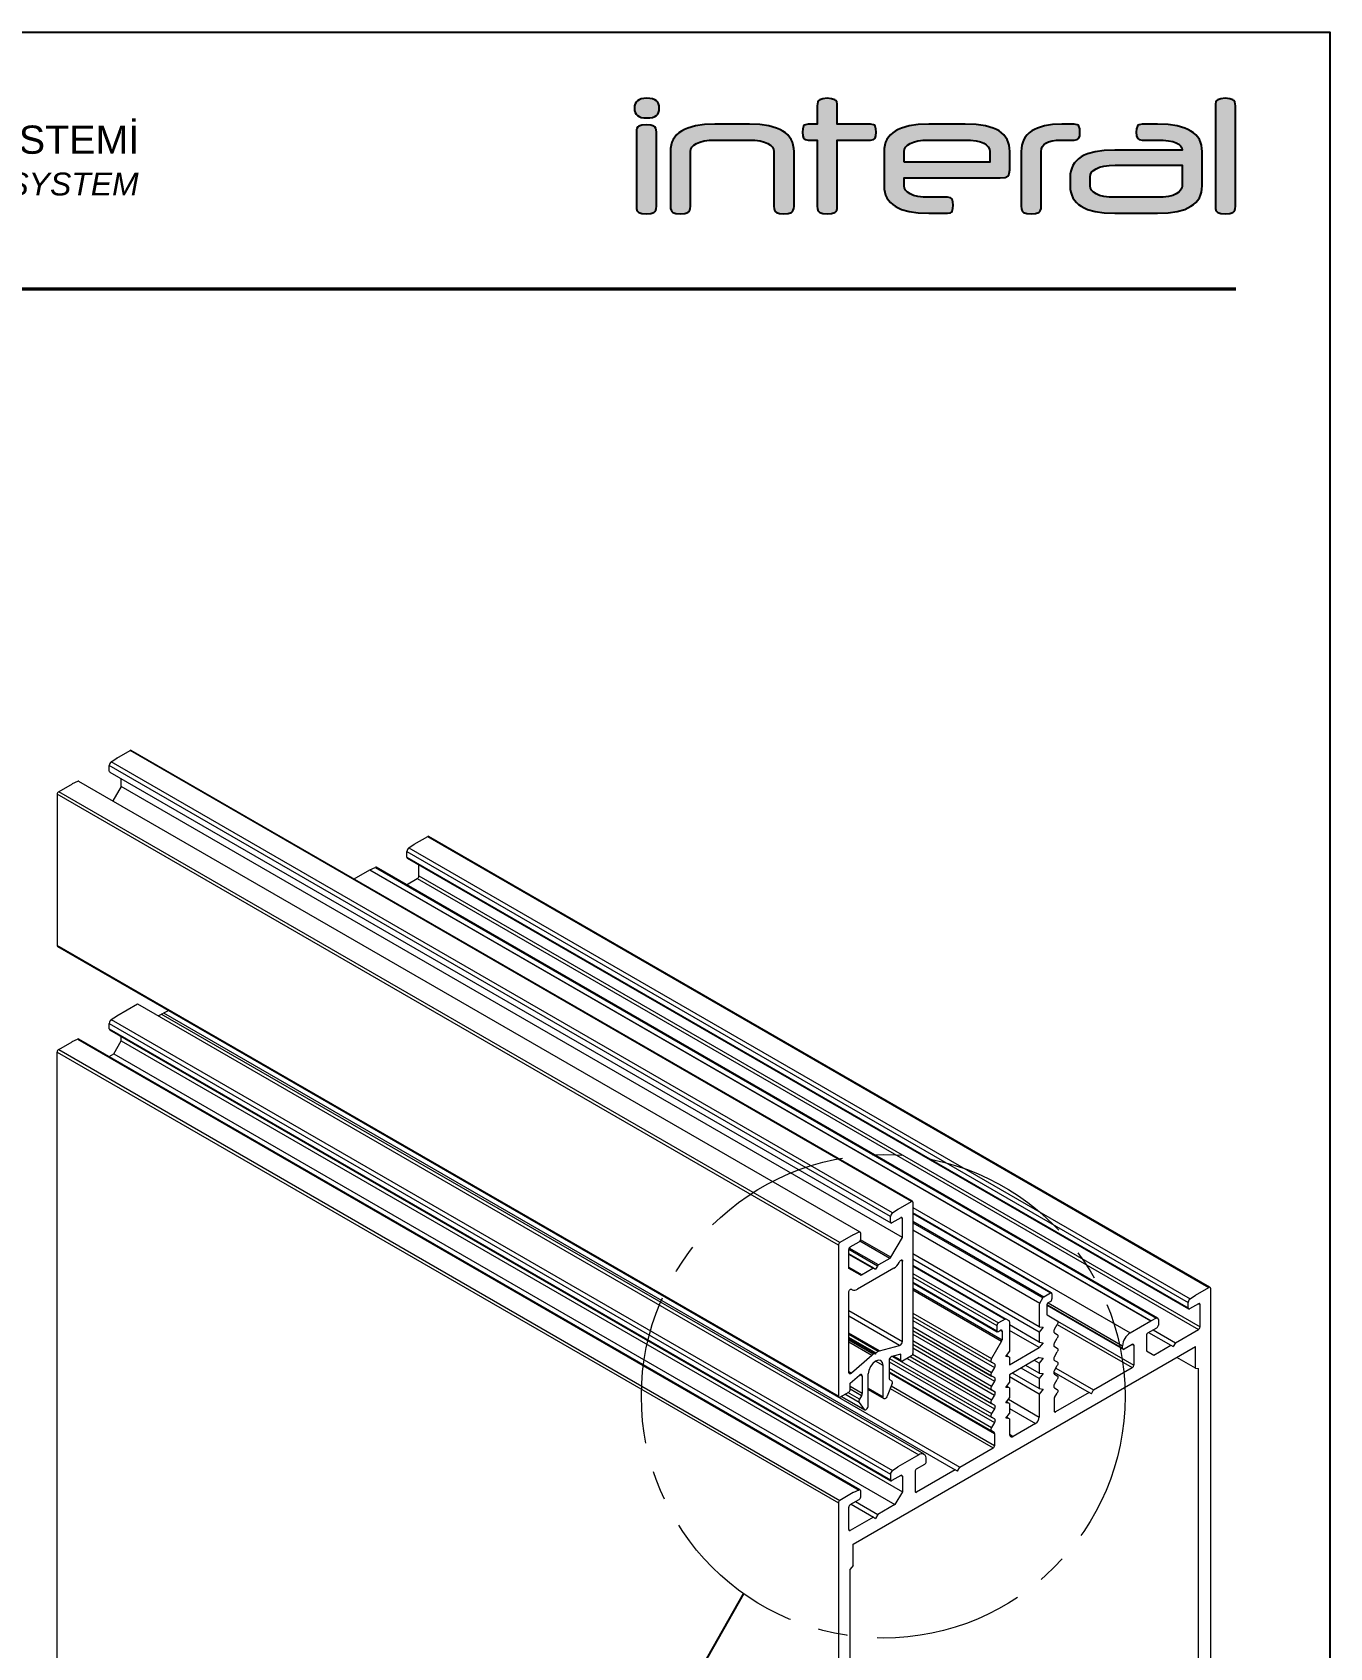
# Model space of a CAD drawing. Header units: millimetres. Extents: x 39 to 459, y 26 to 647.
# Drawn here: x 347.6 to 458.6, y 509 to 647.2 of the extents above; entities that cross this region are included whole.
import ezdxf

# ---------------------------------------------------------------- set-up
doc = ezdxf.new("R2010")
doc.units = ezdxf.units.MM
doc.linetypes.add('CENTER', pattern=[10.16, 6.35, -1.27, 1.27, -1.27])
for name, color, linetype in [('ANTET', 7, 'Continuous'), ('PROFIL', 7, 'Continuous'), ('yazı_numara_k', 11, 'Continuous')]:
    doc.layers.add(name, color=color, linetype=linetype)
doc.layers.add('TABLO_GRİ', color=8, linetype='Continuous', lineweight=15)
doc.dimstyles.new('SLDDIMSTYLE0', dxfattribs={"dimtxt": 0.18, "dimasz": 3.302, "dimexe": 0, "dimexo": 0.0625, "dimgap": 0, "dimtad": 0, "dimtih": 1, "dimtoh": 1, "dimdec": 0, "dimrnd": 1e-09, "dimzin": 0, "dimdsep": 46, "dimtxsty": 'Standard', "dimblk1": 'NONE', "dimblk2": 'NONE', "dimsah": 1, "dimcen": 0.09, "dimadec": 0, "dimazin": 0, "dimtfac": 3.302, "dimtdec": 0, "dimtofl": 0, "dimtmove": 0, "dimatfit": 3, "dimldrblk": 'NONE', "dimfxl": 1, "dimfrac": 2, "dimtolj": 1, "dimtzin": 0, "dimarcsym": 0})

# ---------------------------------------------------------------- blocks, each defined once
blk = doc.blocks.new('_NONE')
blk = doc.blocks.new('Ek Ayak Profili-1')
at = {"color": 7, "linetype": 'Continuous', "lineweight": 15}
for p, q in [((331.3, -93.306), (332.06, -92.867)), ((376.608, -118.584), (332.06, -92.867)), ((376.668, -118.578), (332.12, -92.861)), ((375.42, -119.447), (330.872, -93.73)), ((330.872, -94.043), (330.872, -93.73)), ((330.988, -93.517), (331.293, -93.31)), ((375.536, -119.234), (330.988, -93.517)), ((328.747, -94.78), (327.987, -95.218)), ((329.059, -94.631), (328.754, -94.776)), ((373.685, -120.345), (329.138, -94.628)), ((330.897, -94.098), (375.445, -119.815)), ((331.551, -94.925), (331.551, -94.475)), ((372.45, -121.082), (327.902, -95.365)), ((327.902, -95.365), (327.902, -103.988)), ((372.535, -120.935), (327.987, -95.218)), ((331.551, -94.925), (331.076, -95.747)), ((372.45, -129.705), (327.902, -103.988)), ((327.927, -104.043), (372.475, -129.76)), ((375.848, -119.023), (376.608, -118.584)), ((376.693, -118.633), (376.693, -127.256)), ((375.42, -119.76), (375.42, -119.447)), ((376.014, -119.515), (375.505, -119.809)), ((375.536, -119.234), (375.84, -119.027)), ((376.099, -120.642), (376.099, -119.564)), ((373.295, -120.496), (372.535, -120.935)), ((373.606, -120.348), (373.302, -120.493)), ((373.723, -120.739), (373.723, -120.427)), ((375.445, -121.774), (376.099, -120.642)), ((372.45, -121.082), (372.45, -129.705)), ((373.044, -122.405), (373.044, -121.327)), ((374.469, -122.395), (373.044, -121.572)), ((373.129, -121.18), (373.638, -120.886)), ((373.698, -122.783), (373.044, -122.405)), ((375.61, -122.393), (373.532, -123.593)), ((373.758, -122.777), (374.409, -122.401)), ((374.469, -122.395), (374.571, -122.454)), ((374.674, -122.277), (374.571, -122.454)), ((375.385, -121.838), (374.734, -122.213)), ((375.91, -122.077), (375.954, -122.001)), ((376.099, -126.574), (376.099, -121.987)), ((373.044, -128.337), (373.044, -123.75)), ((373.232, -123.622), (373.188, -123.597)), ((373.232, -123.622), (373.189, -123.597)), ((374.79, -127.116), (375.938, -126.808)), ((374.352, -127.369), (373.204, -128.387)), ((374.571, -127.304), (374.537, -127.284)), ((374.571, -127.304), (374.606, -127.245)), ((374.995, -129.754), (374.995, -127.941)), ((375.335, -127.669), (375.335, -128.664)), ((376.014, -127.295), (375.495, -127.434)), ((375.549, -127.42), (376.039, -127.702)), ((376.014, -127.647), (376.014, -127.295)), ((376.608, -127.403), (376.099, -127.696)), ((373.129, -128.961), (373.647, -128.501)), ((373.129, -129.313), (373.129, -128.961)), ((373.808, -128.55), (373.808, -129.546)), ((374.147, -130.244), (374.147, -128.431)), ((375.509, -128.98), (375.233, -129.69)), ((375.372, -128.747), (375.489, -128.814)), ((372.535, -129.754), (373.044, -129.46)), ((372.609, -129.711), (373.93, -130.473)), ((373.77, -129.671), (373.654, -129.873)), ((374.147, -129.325), (375.033, -129.836)), ((373.634, -130.062), (373.909, -130.454))]:
    blk.add_line(p, q, dxfattribs=at)
at = {"color": 8, "linetype": 'Continuous', "lineweight": 15}
for p, q in [((376.099, -120.642), (331.551, -94.925)), ((376.099, -119.564), (376.014, -119.515)), ((374.674, -122.277), (373.044, -121.336)), ((374.409, -122.401), (373.044, -121.613)), ((374.734, -122.213), (373.065, -121.25)), ((375.385, -121.838), (373.677, -120.852)), ((375.445, -121.774), (373.717, -120.777)), ((373.758, -122.777), (373.044, -122.365)), ((376.099, -121.987), (376.014, -121.938)), ((373.044, -124.81), (376.099, -126.574)), ((375.938, -126.808), (373.044, -125.137)), ((374.79, -127.116), (373.044, -126.108)), ((374.718, -127.139), (373.044, -126.173)), ((374.606, -127.245), (373.044, -126.343)), ((374.537, -127.284), (373.044, -126.423)), ((374.425, -127.308), (373.044, -126.511)), ((374.352, -127.369), (373.044, -126.613)), ((374.995, -127.941), (374.571, -127.696)), ((376.014, -127.647), (375.597, -127.407)), ((373.044, -128.294), (373.204, -128.387)), ((373.808, -128.55), (373.68, -128.477)), ((373.909, -130.454), (372.615, -129.707)), ((373.634, -130.062), (372.817, -129.591)), ((373.654, -129.873), (372.991, -129.49)), ((373.808, -129.546), (373.129, -129.154)), ((373.77, -129.671), (373.129, -129.301)), ((374.995, -129.754), (374.147, -129.264))]:
    blk.add_line(p, q, dxfattribs=at)
at = {"color": 7, "linetype": 'Continuous', "lineweight": 15, "flags": 128}
for points in [[(373.723, -120.427), (373.72, -120.401), (373.714, -120.379), (373.703, -120.36), (373.689, -120.347), (373.672, -120.339), (373.652, -120.336), (373.63, -120.339), (373.606, -120.348)], [(375.954, -122.001), (375.974, -121.972), (375.997, -121.949), (376.022, -121.933), (376.046, -121.926), (376.068, -121.929), (376.084, -121.94), (376.095, -121.96), (376.099, -121.987)], [(373.044, -123.75), (373.047, -123.72), (373.058, -123.687), (373.075, -123.656), (373.096, -123.629), (373.12, -123.608), (373.145, -123.595), (373.169, -123.592), (373.189, -123.597)], [(374.995, -127.941), (374.963, -127.772), (374.871, -127.667), (374.734, -127.64), (374.571, -127.696), (374.409, -127.827), (374.271, -128.013), (374.179, -128.225), (374.147, -128.431)], [(373.204, -128.387), (373.175, -128.408), (373.146, -128.422), (373.119, -128.428), (373.094, -128.425), (373.073, -128.414), (373.057, -128.395), (373.047, -128.369), (373.044, -128.337)], [(373.808, -128.55), (373.804, -128.519), (373.794, -128.493), (373.779, -128.474), (373.758, -128.463), (373.733, -128.46), (373.705, -128.465), (373.676, -128.479), (373.647, -128.501)], [(375.233, -129.69), (375.207, -129.743), (375.171, -129.788), (375.131, -129.822), (375.09, -129.842), (375.052, -129.844), (375.022, -129.828), (375.002, -129.797), (374.995, -129.754)], [(373.909, -130.454), (373.936, -130.476), (373.971, -130.481), (374.011, -130.469), (374.053, -130.44), (374.09, -130.399), (374.121, -130.349), (374.14, -130.295), (374.147, -130.244)]]:
    blk.add_lwpolyline(points, dxfattribs=at)
at = {"color": 7, "linetype": 'Continuous', "lineweight": 15}
for centre, radius, start, end in [((332.095, -92.916), 0.0604, 65.69288, 125.61758), ((331.151, -93.744), 0.28, 125.68924, 177.19888), ((331.36, -93.41), 0.121, 120.04151, 124.19195), ((328.8, -94.871), 0.106, 115.51909, 120.04768), ((329.101, -94.703), 0.0838, 64.10587, 120.34606), ((330.931, -94.049), 0.0592, 173.70115, 234.98667), ((328.086, -95.374), 0.184, 122.60548, 177.39452), ((327.959, -103.995), 0.0575, 172.74417, 235.94365), ((376.641, -118.625), 0.0524, 350.78596, 129.20329), ((375.471, -119.768), 0.0524, 170.78596, 309.20329), ((375.699, -119.461), 0.28, 125.68924, 177.19888), ((375.908, -119.127), 0.121, 120.04151, 124.19195), ((376.047, -119.555), 0.0524, 350.78596, 129.20329), ((373.348, -120.588), 0.106, 115.51909, 120.04768), ((372.634, -121.091), 0.184, 122.60548, 177.39452), ((373.228, -121.336), 0.184, 122.60548, 177.39452), ((373.538, -120.731), 0.184, 302.60548, 357.39452), ((374.444, -122.45), 0.0604, 65.68605, 125.61817), ((374.825, -122.36), 0.173, 121.95467, 151.14439), ((375.293, -121.691), 0.173, 301.95467, 331.14439), ((375.152, -121.659), 0.866, 301.95467, 331.14439), ((373.723, -122.728), 0.0604, 245.68605, 305.61817), ((373.357, -123.347), 0.302, 245.68605, 305.61817), ((374.816, -127.356), 0.238, 114.39969, 152.16307), ((374.996, -127.879), 0.791, 105.06657, 110.59133), ((375.838, -126.568), 0.261, 292.66417, 358.64196), ((375.35, -128.493), 1.503, 127.99298, 131.59244), ((374.499, -127.381), 0.104, 68.58963, 135.44106), ((375.596, -127.675), 0.261, 112.66417, 178.64196), ((376.065, -127.656), 0.0524, 170.78596, 309.20329), ((376.508, -127.247), 0.184, 302.60548, 357.39452), ((375.425, -128.673), 0.0906, 174.37962, 234.30196), ((375.394, -128.91), 0.135, 328.70118, 45.21481), ((372.502, -129.713), 0.0524, 170.78596, 309.20329), ((372.944, -129.305), 0.184, 302.60548, 357.39452), ((373.808, -129.985), 0.191, 144.03192, 203.75687), ((373.548, -129.537), 0.26, 328.85627, 358.0435)]:
    blk.add_arc(centre, radius, start, end, dxfattribs=at)
blk = doc.blocks.new('İnteral Logo - 2D')
at = {"layer": 'PROFIL', "ltscale": 10}
h = blk.add_hatch(color=7, dxfattribs=at)
h.paths.add_polyline_path([(2732.45, 1117.62), (2732.47, 1117.8), (2732.47, 1124.16), (2732.45, 1124.34), (2732.41, 1124.48), (2732.35, 1124.6), (2732.25, 1124.67), (2731.98, 1124.76), (2731.61, 1124.79), (2731.23, 1124.76), (2730.97, 1124.67), (2730.87, 1124.6), (2730.81, 1124.48), (2730.77, 1124.34), (2730.76, 1124.16), (2730.76, 1117.8), (2730.77, 1117.62), (2730.81, 1117.48), (2730.87, 1117.36), (2730.97, 1117.29), (2731.23, 1117.2), (2731.61, 1117.17), (2731.98, 1117.2), (2732.25, 1117.29), (2732.35, 1117.36), (2732.41, 1117.48)])
h.paths.add_polyline_path([(2732.71, 1126.01), (2732.72, 1126.21), (2732.71, 1126.41), (2732.66, 1126.58), (2732.58, 1126.73), (2732.47, 1126.84), (2732.33, 1126.93), (2732.15, 1127), (2731.92, 1127.03), (2731.66, 1127.05), (2731.4, 1127.03), (2731.17, 1127), (2730.99, 1126.93), (2730.84, 1126.84), (2730.73, 1126.73), (2730.66, 1126.58), (2730.61, 1126.41), (2730.59, 1126.21), (2730.61, 1126.01), (2730.66, 1125.84), (2730.73, 1125.69), (2730.84, 1125.58), (2730.99, 1125.49), (2731.17, 1125.42), (2731.4, 1125.39), (2731.66, 1125.37), (2731.92, 1125.39), (2732.15, 1125.42), (2732.33, 1125.49), (2732.47, 1125.58), (2732.58, 1125.69), (2732.66, 1125.84)])
for points in [[(2750.79, 1123.47), (2751.04, 1123.52), (2751.13, 1123.57), (2751.18, 1123.64), (2751.25, 1123.85), (2751.27, 1124.15), (2751.25, 1124.44), (2751.18, 1124.66), (2751.13, 1124.74), (2751.04, 1124.79), (2750.79, 1124.84), (2747.94, 1124.84), (2747.94, 1126.41), (2747.93, 1126.59), (2747.89, 1126.74), (2747.82, 1126.85), (2747.73, 1126.92), (2747.46, 1127.02), (2747.08, 1127.05), (2746.7, 1127.02), (2746.44, 1126.92), (2746.35, 1126.85), (2746.28, 1126.74), (2746.24, 1126.59), (2746.23, 1126.41), (2746.23, 1124.84), (2745.46, 1124.84), (2745.21, 1124.79), (2745.12, 1124.74), (2745.06, 1124.66), (2745, 1124.44), (2744.98, 1124.15), (2745, 1123.85), (2745.06, 1123.64), (2745.12, 1123.57), (2745.21, 1123.52), (2745.46, 1123.47), (2746.23, 1123.47), (2746.23, 1117.8), (2746.24, 1117.62), (2746.28, 1117.48), (2746.35, 1117.36), (2746.44, 1117.29), (2746.7, 1117.2), (2747.08, 1117.17), (2747.46, 1117.2), (2747.73, 1117.29), (2747.82, 1117.36), (2747.89, 1117.48), (2747.93, 1117.62), (2747.94, 1117.8), (2747.94, 1123.47)], [(2743.86, 1123.73), (2743.7, 1123.92), (2743.51, 1124.09), (2743.28, 1124.25), (2743.03, 1124.39), (2742.75, 1124.51), (2742.09, 1124.69), (2741.32, 1124.8), (2740.42, 1124.84), (2737.48, 1124.84), (2736.59, 1124.8), (2735.81, 1124.69), (2735.16, 1124.51), (2734.87, 1124.39), (2734.62, 1124.25), (2734.4, 1124.09), (2734.2, 1123.92), (2734.04, 1123.73), (2733.91, 1123.52), (2733.8, 1123.29), (2733.73, 1123.04), (2733.68, 1122.77), (2733.67, 1122.49), (2733.67, 1117.8), (2733.68, 1117.62), (2733.72, 1117.48), (2733.79, 1117.36), (2733.88, 1117.29), (2734.14, 1117.2), (2734.52, 1117.17), (2734.89, 1117.2), (2735.16, 1117.29), (2735.26, 1117.36), (2735.33, 1117.48), (2735.37, 1117.62), (2735.38, 1117.8), (2735.38, 1122.85), (2736.02, 1123.27), (2736.75, 1123.45), (2737.54, 1123.47), (2741.05, 1123.47), (2742.23, 1123.19), (2742.52, 1122.63), (2742.52, 1117.8), (2742.54, 1117.62), (2742.58, 1117.48), (2742.64, 1117.36), (2742.73, 1117.29), (2743, 1117.2), (2743.37, 1117.17), (2743.75, 1117.2), (2744.02, 1117.29), (2744.11, 1117.36), (2744.18, 1117.48), (2744.22, 1117.62), (2744.24, 1117.8), (2744.24, 1122.49), (2744.22, 1122.77), (2744.18, 1123.04), (2744.1, 1123.29), (2744, 1123.52)], [(2768.21, 1123.47), (2768.47, 1123.52), (2768.55, 1123.57), (2768.61, 1123.64), (2768.68, 1123.85), (2768.7, 1124.15), (2768.68, 1124.44), (2768.61, 1124.66), (2768.55, 1124.74), (2768.47, 1124.79), (2768.21, 1124.84), (2767.16, 1124.84), (2766.36, 1124.8), (2765.67, 1124.69), (2765.07, 1124.51), (2764.81, 1124.39), (2764.57, 1124.26), (2764.36, 1124.1), (2764.18, 1123.93), (2764.02, 1123.74), (2763.9, 1123.53), (2763.8, 1123.3), (2763.73, 1123.05), (2763.69, 1122.79), (2763.67, 1122.5), (2763.67, 1117.8), (2763.69, 1117.62), (2763.72, 1117.48), (2763.79, 1117.36), (2763.88, 1117.29), (2764.15, 1117.2), (2764.52, 1117.17), (2764.9, 1117.2), (2765.17, 1117.29), (2765.26, 1117.36), (2765.33, 1117.48), (2765.37, 1117.62), (2765.38, 1117.8), (2765.38, 1122.9), (2765.95, 1123.36), (2766.83, 1123.47)]]:
    blk.add_hatch(color=7, dxfattribs=at).paths.add_polyline_path(points)
at = {"layer": 'PROFIL', "ltscale": 10, "true_color": 0xfed100}
blk.add_hatch(color=40, dxfattribs=at).paths.add_polyline_path([(2781.99, 1126.41), (2781.98, 1126.59), (2781.94, 1126.74), (2781.87, 1126.85), (2781.78, 1126.92), (2781.51, 1127.02), (2781.13, 1127.05), (2780.75, 1127.02), (2780.49, 1126.92), (2780.4, 1126.85), (2780.33, 1126.74), (2780.29, 1126.59), (2780.28, 1126.41), (2780.28, 1117.8), (2780.29, 1117.62), (2780.33, 1117.48), (2780.4, 1117.36), (2780.49, 1117.29), (2780.75, 1117.2), (2781.13, 1117.17), (2781.51, 1117.2), (2781.78, 1117.29), (2781.87, 1117.36), (2781.94, 1117.48), (2781.98, 1117.62), (2781.99, 1117.8)])
at = {"layer": 'PROFIL', "ltscale": 10}
h = blk.add_hatch(color=7, dxfattribs=at)
h.paths.add_polyline_path([(2759.81, 1124.8), (2758.87, 1124.84), (2755.76, 1124.84), (2754.87, 1124.8), (2754.09, 1124.69), (2753.44, 1124.51), (2753.15, 1124.39), (2752.9, 1124.25), (2752.68, 1124.09), (2752.48, 1123.92), (2752.32, 1123.73), (2752.18, 1123.52), (2752.08, 1123.29), (2752.01, 1123.04), (2751.96, 1122.77), (2751.95, 1122.49), (2751.95, 1119.56), (2751.96, 1119.28), (2752.01, 1119.02), (2752.08, 1118.77), (2752.18, 1118.54), (2752.32, 1118.33), (2752.48, 1118.14), (2752.68, 1117.96), (2752.9, 1117.81), (2753.15, 1117.67), (2753.44, 1117.55), (2754.09, 1117.37), (2754.87, 1117.26), (2755.76, 1117.22), (2757.36, 1117.22), (2757.62, 1117.26), (2757.7, 1117.32), (2757.76, 1117.39), (2757.83, 1117.61), (2757.85, 1117.91), (2757.83, 1118.2), (2757.76, 1118.41), (2757.7, 1118.49), (2757.62, 1118.54), (2757.36, 1118.58), (2755.13, 1118.58), (2753.96, 1118.87), (2753.66, 1119.43), (2753.66, 1120.25), (2761.88, 1120.25), (2762.3, 1120.29), (2762.44, 1120.34), (2762.54, 1120.4), (2762.61, 1120.49), (2762.65, 1120.61), (2762.69, 1120.94), (2762.69, 1122.49), (2762.67, 1122.78), (2762.63, 1123.04), (2762.56, 1123.29), (2762.46, 1123.52), (2762.34, 1123.74), (2762.18, 1123.93), (2762, 1124.1), (2761.79, 1124.26), (2761.55, 1124.39), (2761.27, 1124.51), (2760.61, 1124.69)])
h.paths.add_polyline_path([(2760.98, 1121.59), (2760.98, 1122.49), (2760.95, 1122.71), (2760.85, 1122.91), (2760.69, 1123.08), (2760.47, 1123.22), (2760.18, 1123.33), (2759.81, 1123.41), (2759.35, 1123.46), (2758.82, 1123.47), (2755.81, 1123.47), (2755.29, 1123.46), (2754.84, 1123.4), (2754.46, 1123.31), (2754.17, 1123.19), (2753.95, 1123.04), (2753.79, 1122.87), (2753.69, 1122.69), (2753.66, 1122.49), (2753.66, 1121.59)], flags=16)
at = {"layer": 'PROFIL', "ltscale": 10, "true_color": 0xfed100}
h = blk.add_hatch(color=40, dxfattribs=at)
h.paths.add_polyline_path([(2779.15, 1119.56), (2779.15, 1122.49), (2779.13, 1122.77), (2779.09, 1123.04), (2779.01, 1123.29), (2778.91, 1123.52), (2778.78, 1123.73), (2778.61, 1123.92), (2778.42, 1124.09), (2778.19, 1124.25), (2777.94, 1124.39), (2777.66, 1124.51), (2777, 1124.69), (2776.23, 1124.8), (2775.33, 1124.84), (2774.01, 1124.84), (2773.76, 1124.79), (2773.67, 1124.74), (2773.61, 1124.67), (2773.54, 1124.45), (2773.51, 1124.15), (2773.54, 1123.85), (2773.61, 1123.64), (2773.67, 1123.57), (2773.76, 1123.52), (2774.01, 1123.47), (2775.97, 1123.47), (2777.16, 1123.25), (2777.52, 1122.62), (2771.67, 1122.62), (2770.77, 1122.59), (2770, 1122.48), (2769.34, 1122.29), (2769.06, 1122.18), (2768.81, 1122.04), (2768.58, 1121.88), (2768.39, 1121.71), (2768.22, 1121.52), (2768.09, 1121.31), (2767.99, 1121.08), (2767.91, 1120.83), (2767.87, 1120.56), (2767.85, 1120.28), (2767.85, 1119.56), (2767.87, 1119.28), (2767.91, 1119.02), (2767.99, 1118.77), (2768.09, 1118.54), (2768.22, 1118.33), (2768.39, 1118.14), (2768.58, 1117.96), (2768.81, 1117.81), (2769.06, 1117.67), (2769.34, 1117.55), (2770, 1117.37), (2770.77, 1117.26), (2771.67, 1117.22), (2775.33, 1117.22), (2776.23, 1117.26), (2777, 1117.37), (2777.66, 1117.55), (2777.94, 1117.67), (2778.19, 1117.81), (2778.42, 1117.96), (2778.61, 1118.14), (2778.78, 1118.33), (2778.91, 1118.54), (2779.01, 1118.77), (2779.09, 1119.02), (2779.13, 1119.28)])
h.paths.add_polyline_path([(2777.44, 1119.22), (2776.8, 1118.78), (2776.07, 1118.61), (2775.28, 1118.58), (2771.04, 1118.58), (2769.86, 1118.87), (2769.56, 1119.43), (2769.56, 1120.69), (2770.2, 1121.12), (2770.93, 1121.29), (2771.72, 1121.32), (2777.44, 1121.32)], flags=16)
at = {"layer": 'PROFIL', "color": 7, "ltscale": 10}
for points in [[(2732.72, 1126.21), (2732.71, 1126.41), (2732.66, 1126.58), (2732.58, 1126.73), (2732.47, 1126.84), (2732.33, 1126.93), (2732.15, 1127), (2731.92, 1127.03), (2731.66, 1127.05), (2731.4, 1127.03), (2731.17, 1127), (2730.99, 1126.93), (2730.84, 1126.84), (2730.73, 1126.73), (2730.66, 1126.58), (2730.61, 1126.41), (2730.59, 1126.21), (2730.61, 1126.01), (2730.66, 1125.84), (2730.73, 1125.69), (2730.84, 1125.58), (2730.99, 1125.49), (2731.17, 1125.42), (2731.4, 1125.39), (2731.66, 1125.37), (2731.92, 1125.39), (2732.15, 1125.42), (2732.33, 1125.49), (2732.47, 1125.58), (2732.58, 1125.69), (2732.66, 1125.84), (2732.71, 1126.01)], [(2751.25, 1123.85), (2751.27, 1124.15), (2751.25, 1124.44), (2751.18, 1124.66), (2751.13, 1124.74), (2751.04, 1124.79), (2750.79, 1124.84), (2747.94, 1124.84), (2747.94, 1126.41), (2747.93, 1126.59), (2747.89, 1126.74), (2747.82, 1126.85), (2747.73, 1126.92), (2747.46, 1127.02), (2747.08, 1127.05), (2746.7, 1127.02), (2746.44, 1126.92), (2746.35, 1126.85), (2746.28, 1126.74), (2746.24, 1126.59), (2746.23, 1126.41), (2746.23, 1124.84), (2745.46, 1124.84), (2745.21, 1124.79), (2745.12, 1124.74), (2745.06, 1124.66), (2745, 1124.44), (2744.98, 1124.15), (2745, 1123.85), (2745.06, 1123.64), (2745.12, 1123.57), (2745.21, 1123.52), (2745.46, 1123.47), (2746.23, 1123.47), (2746.23, 1117.8), (2746.24, 1117.62), (2746.28, 1117.48), (2746.35, 1117.36), (2746.44, 1117.29), (2746.7, 1117.2), (2747.08, 1117.17), (2747.46, 1117.2), (2747.73, 1117.29), (2747.82, 1117.36), (2747.89, 1117.48), (2747.93, 1117.62), (2747.94, 1117.8), (2747.94, 1123.47), (2750.79, 1123.47), (2751.04, 1123.52), (2751.13, 1123.57), (2751.18, 1123.64)], [(2732.47, 1117.8), (2732.47, 1124.16), (2732.45, 1124.34), (2732.41, 1124.48), (2732.35, 1124.6), (2732.25, 1124.67), (2731.98, 1124.76), (2731.61, 1124.79), (2731.23, 1124.76), (2730.97, 1124.67), (2730.87, 1124.6), (2730.81, 1124.48), (2730.77, 1124.34), (2730.76, 1124.16), (2730.76, 1117.8), (2730.77, 1117.62), (2730.81, 1117.48), (2730.87, 1117.36), (2730.97, 1117.29), (2731.23, 1117.2), (2731.61, 1117.17), (2731.98, 1117.2), (2732.25, 1117.29), (2732.35, 1117.36), (2732.41, 1117.48), (2732.45, 1117.62)], [(2743.86, 1123.73), (2743.7, 1123.92), (2743.51, 1124.09), (2743.28, 1124.25), (2743.03, 1124.39), (2742.75, 1124.51), (2742.09, 1124.69), (2741.32, 1124.8), (2740.42, 1124.84), (2737.48, 1124.84), (2736.59, 1124.8), (2735.81, 1124.69), (2735.16, 1124.51), (2734.87, 1124.39), (2734.62, 1124.25), (2734.4, 1124.09), (2734.2, 1123.92), (2734.04, 1123.73), (2733.91, 1123.52), (2733.8, 1123.29), (2733.73, 1123.04), (2733.68, 1122.77), (2733.67, 1122.49), (2733.67, 1117.8), (2733.68, 1117.62), (2733.72, 1117.48), (2733.79, 1117.36), (2733.88, 1117.29), (2734.14, 1117.2), (2734.52, 1117.17), (2734.89, 1117.2), (2735.16, 1117.29), (2735.26, 1117.36), (2735.33, 1117.48), (2735.37, 1117.62), (2735.38, 1117.8), (2735.38, 1122.49), (2735.41, 1122.69), (2735.51, 1122.87), (2735.67, 1123.04), (2735.89, 1123.19), (2736.19, 1123.31), (2736.56, 1123.4), (2737.01, 1123.46), (2737.54, 1123.47), (2740.37, 1123.47), (2740.89, 1123.46), (2741.34, 1123.4), (2741.72, 1123.31), (2742.01, 1123.19), (2742.24, 1123.04), (2742.4, 1122.87), (2742.49, 1122.69), (2742.52, 1122.49), (2742.52, 1117.8), (2742.54, 1117.62), (2742.58, 1117.48), (2742.64, 1117.36), (2742.73, 1117.29), (2743, 1117.2), (2743.37, 1117.17), (2743.75, 1117.2), (2744.02, 1117.29), (2744.11, 1117.36), (2744.18, 1117.48), (2744.22, 1117.62), (2744.24, 1117.8), (2744.24, 1122.49), (2744.22, 1122.77), (2744.18, 1123.04), (2744.1, 1123.29), (2744, 1123.52)], [(2762, 1124.1), (2761.79, 1124.26), (2761.55, 1124.39), (2761.27, 1124.51), (2760.61, 1124.69), (2759.81, 1124.8), (2758.87, 1124.84), (2755.76, 1124.84), (2754.87, 1124.8), (2754.09, 1124.69), (2753.44, 1124.51), (2753.15, 1124.39), (2752.9, 1124.25), (2752.68, 1124.09), (2752.48, 1123.92), (2752.32, 1123.73), (2752.18, 1123.52), (2752.08, 1123.29), (2752.01, 1123.04), (2751.96, 1122.77), (2751.95, 1122.49), (2751.95, 1119.56), (2751.96, 1119.28), (2752.01, 1119.02), (2752.08, 1118.77), (2752.18, 1118.54), (2752.32, 1118.33), (2752.48, 1118.14), (2752.68, 1117.96), (2752.9, 1117.81), (2753.15, 1117.67), (2753.44, 1117.55), (2754.09, 1117.37), (2754.87, 1117.26), (2755.76, 1117.22), (2757.36, 1117.22), (2757.62, 1117.26), (2757.7, 1117.32), (2757.76, 1117.39), (2757.83, 1117.61), (2757.85, 1117.91), (2757.83, 1118.2), (2757.76, 1118.41), (2757.7, 1118.49), (2757.62, 1118.54), (2757.36, 1118.58), (2755.81, 1118.58), (2755.29, 1118.6), (2754.84, 1118.65), (2754.46, 1118.74), (2754.17, 1118.87), (2753.95, 1119.02), (2753.79, 1119.19), (2753.69, 1119.37), (2753.66, 1119.56), (2753.66, 1120.25), (2761.88, 1120.25), (2762.3, 1120.29), (2762.44, 1120.34), (2762.54, 1120.4), (2762.61, 1120.49), (2762.65, 1120.61), (2762.69, 1120.94), (2762.69, 1122.49), (2762.67, 1122.78), (2762.63, 1123.04), (2762.56, 1123.29), (2762.46, 1123.52), (2762.34, 1123.74), (2762.18, 1123.93)], [(2768.68, 1123.85), (2768.7, 1124.15), (2768.68, 1124.44), (2768.61, 1124.66), (2768.55, 1124.74), (2768.47, 1124.79), (2768.21, 1124.84), (2767.16, 1124.84), (2766.36, 1124.8), (2765.67, 1124.69), (2765.07, 1124.51), (2764.81, 1124.39), (2764.57, 1124.26), (2764.36, 1124.1), (2764.18, 1123.93), (2764.02, 1123.74), (2763.9, 1123.53), (2763.8, 1123.3), (2763.73, 1123.05), (2763.69, 1122.79), (2763.67, 1122.5), (2763.67, 1117.8), (2763.69, 1117.62), (2763.72, 1117.48), (2763.79, 1117.36), (2763.88, 1117.29), (2764.15, 1117.2), (2764.52, 1117.17), (2764.9, 1117.2), (2765.17, 1117.29), (2765.26, 1117.36), (2765.33, 1117.48), (2765.37, 1117.62), (2765.38, 1117.8), (2765.38, 1122.5), (2765.41, 1122.72), (2765.48, 1122.91), (2765.6, 1123.08), (2765.78, 1123.22), (2766.01, 1123.33), (2766.32, 1123.41), (2766.7, 1123.46), (2767.16, 1123.47), (2768.21, 1123.47), (2768.47, 1123.52), (2768.55, 1123.57), (2768.61, 1123.64)], [(2753.66, 1121.59), (2753.66, 1122.49), (2753.69, 1122.69), (2753.79, 1122.87), (2753.95, 1123.04), (2754.17, 1123.19), (2754.46, 1123.31), (2754.84, 1123.4), (2755.29, 1123.46), (2755.81, 1123.47), (2758.82, 1123.47), (2759.35, 1123.46), (2759.81, 1123.41), (2760.18, 1123.33), (2760.47, 1123.22), (2760.69, 1123.08), (2760.85, 1122.91), (2760.95, 1122.71), (2760.98, 1122.49), (2760.98, 1121.59)]]:
    blk.add_lwpolyline(points, close=True, dxfattribs=at)
at = {"layer": 'PROFIL', "color": 40, "ltscale": 10, "true_color": 0xfed100}
for points in [[(2781.99, 1117.8), (2781.99, 1126.41), (2781.98, 1126.59), (2781.94, 1126.74), (2781.87, 1126.85), (2781.78, 1126.92), (2781.51, 1127.02), (2781.13, 1127.05), (2780.75, 1127.02), (2780.49, 1126.92), (2780.4, 1126.85), (2780.33, 1126.74), (2780.29, 1126.59), (2780.28, 1126.41), (2780.28, 1117.8), (2780.29, 1117.62), (2780.33, 1117.48), (2780.4, 1117.36), (2780.49, 1117.29), (2780.75, 1117.2), (2781.13, 1117.17), (2781.51, 1117.2), (2781.78, 1117.29), (2781.87, 1117.36), (2781.94, 1117.48), (2781.98, 1117.62)], [(2779.15, 1119.56), (2779.15, 1122.49), (2779.13, 1122.77), (2779.09, 1123.04), (2779.01, 1123.29), (2778.91, 1123.52), (2778.78, 1123.73), (2778.61, 1123.92), (2778.42, 1124.09), (2778.19, 1124.25), (2777.94, 1124.39), (2777.66, 1124.51), (2777, 1124.69), (2776.23, 1124.8), (2775.33, 1124.84), (2774.01, 1124.84), (2773.76, 1124.79), (2773.67, 1124.74), (2773.61, 1124.67), (2773.54, 1124.45), (2773.51, 1124.15), (2773.54, 1123.85), (2773.61, 1123.64), (2773.67, 1123.57), (2773.76, 1123.52), (2774.01, 1123.47), (2775.28, 1123.47), (2775.81, 1123.46), (2776.27, 1123.42), (2776.64, 1123.35), (2776.93, 1123.25), (2777.15, 1123.13), (2777.31, 1122.99), (2777.4, 1122.82), (2777.44, 1122.64), (2777.44, 1122.62), (2771.67, 1122.62), (2770.77, 1122.59), (2770, 1122.48), (2769.34, 1122.29), (2769.06, 1122.18), (2768.81, 1122.04), (2768.58, 1121.88), (2768.39, 1121.71), (2768.22, 1121.52), (2768.09, 1121.31), (2767.99, 1121.08), (2767.91, 1120.83), (2767.87, 1120.56), (2767.85, 1120.28), (2767.85, 1119.56), (2767.87, 1119.28), (2767.91, 1119.02), (2767.99, 1118.77), (2768.09, 1118.54), (2768.22, 1118.33), (2768.39, 1118.14), (2768.58, 1117.96), (2768.81, 1117.81), (2769.06, 1117.67), (2769.34, 1117.55), (2770, 1117.37), (2770.77, 1117.26), (2771.67, 1117.22), (2775.33, 1117.22), (2776.23, 1117.26), (2777, 1117.37), (2777.66, 1117.55), (2777.94, 1117.67), (2778.19, 1117.81), (2778.42, 1117.96), (2778.61, 1118.14), (2778.78, 1118.33), (2778.91, 1118.54), (2779.01, 1118.77), (2779.09, 1119.02), (2779.13, 1119.28)], [(2769.56, 1119.56), (2769.56, 1120.33), (2769.6, 1120.53), (2769.69, 1120.72), (2769.85, 1120.88), (2770.08, 1121.03), (2770.37, 1121.16), (2770.74, 1121.25), (2771.19, 1121.3), (2771.72, 1121.32), (2777.44, 1121.32), (2777.44, 1119.56), (2777.4, 1119.37), (2777.31, 1119.19), (2777.15, 1119.02), (2776.92, 1118.87), (2776.63, 1118.74), (2776.26, 1118.65), (2775.81, 1118.6), (2775.28, 1118.58), (2771.72, 1118.58), (2771.19, 1118.6), (2770.74, 1118.65), (2770.37, 1118.74), (2770.08, 1118.87), (2769.85, 1119.02), (2769.69, 1119.19), (2769.6, 1119.37)]]:
    blk.add_lwpolyline(points, close=True, dxfattribs=at)
blk = doc.blocks.new('MN50.S.1')
at = {"color": 252}
blk.add_lwpolyline([(9907.25, 888.56), (9907.25, 1185.56), (10117.25, 1185.56), (10117.25, 888.56)], close=True, dxfattribs=at)
at = {"const_width": 0.3}
blk.add_lwpolyline([(9915.28, 1163.6), (10109.25, 1163.6)], dxfattribs=at)
at = {"layer": 'yazı_numara_k', "color": 140}
blk.add_blockref('İnteral Logo - 2D', (7327.19, 52.86), dxfattribs=at)
at = {"layer": 'yazı_numara_k', "color": 0, "insert": (9949.85, 1177.58), "char_height": 2.414, "attachment_point": 1}
blk.add_mtext('{\\fArial|b0|i0|c238|p34;ISI YALITIMLI GİYDİRME CEPHE SİSTEMİ\\P\\fArial|b0|i1|c238|p34;\\H0.809524x;THERMALLY INSULATED CURTAIN WALL SYSTEM}', dxfattribs=at)

msp = doc.modelspace()

# ---------------------------------------------------------------- linework, layer by layer
at = {"color": 7, "linetype": 'Continuous', "lineweight": 15}
for p, q in [((379.834, 577.392), (380.285, 577.698)), ((380.296, 577.705), (381.442, 578.366)), ((381.442, 578.366), (448.263, 539.791)), ((448.353, 539.8), (381.532, 578.375)), ((379.66, 576.603), (379.66, 577.072)), ((379.697, 576.52), (446.519, 537.945)), ((379.834, 577.392), (446.656, 538.817)), ((375.14, 574.728), (376.478, 575.501)), ((376.478, 575.501), (443.299, 536.925)), ((376.489, 575.506), (376.94, 575.721)), ((376.489, 575.506), (443.31, 536.931)), ((376.94, 575.721), (443.761, 537.146)), ((443.88, 537.151), (377.058, 575.726)), ((380.678, 574.986), (380.678, 575.954)), ((379.636, 574.237), (380.551, 574.765)), ((354.84, 563.01), (356.622, 564.038)), ((356.622, 564.038), (423.444, 525.463)), ((354.378, 562.697), (354.829, 563.003)), ((354.378, 562.697), (421.2, 524.121)), ((358.371, 563.029), (359.275, 563.483)), ((423.894, 525.507), (358.653, 563.17)), ((354.204, 561.907), (354.204, 562.376)), ((354.241, 561.825), (421.063, 523.25)), ((355.222, 560.878), (355.222, 561.259)), ((349.749, 559.923), (416.571, 521.348)), ((349.749, 497.752), (349.749, 559.923)), ((349.876, 560.144), (351.022, 560.805)), ((349.876, 560.144), (416.698, 521.569)), ((351.033, 560.811), (351.484, 561.026)), ((351.484, 561.026), (418.306, 522.451)), ((418.424, 522.455), (351.602, 561.03)), ((354.181, 559.542), (354.586, 559.776)), ((354.586, 559.776), (355.222, 560.878)), ((434.798, 539.323), (422.935, 546.172)), ((422.935, 545.45), (434.135, 538.984)), ((422.935, 544.715), (433.791, 538.448)), ((422.935, 541.69), (430.916, 537.082)), ((422.935, 540.172), (430.163, 535.999)), ((434.135, 538.984), (434.708, 539.314)), ((434.835, 539.241), (434.835, 538.8)), ((446.656, 538.817), (447.107, 539.123)), ((447.118, 539.13), (448.263, 539.791)), ((448.39, 539.717), (448.39, 477.546)), ((433.753, 538.322), (433.753, 536.425)), ((433.791, 538.448), (434.045, 538.889)), ((434.39, 538.26), (440.918, 534.491)), ((434.39, 538.249), (434.39, 537.514)), ((434.708, 538.58), (434.517, 538.469)), ((446.481, 538.027), (446.481, 538.496)), ((447.372, 538.395), (446.609, 537.954)), ((447.5, 536.41), (447.5, 538.321)), ((430.126, 536.522), (430.126, 536.081)), ((430.826, 537.073), (430.253, 536.743)), ((431.171, 536.935), (430.916, 537.082)), ((431.208, 536.853), (431.208, 534.294)), ((433.753, 536.425), (434.072, 536.375)), ((434.072, 536.375), (433.753, 535.957)), ((434.427, 537.432), (435.288, 536.934)), ((435.049, 536.208), (435.288, 536.622)), ((441.517, 535.897), (443.299, 536.925)), ((443.045, 535.896), (443.808, 536.337)), ((443.761, 537.146), (443.31, 536.931)), ((443.936, 537.027), (443.936, 536.558)), ((430.534, 535.184), (429.673, 533.692)), ((430.253, 536.008), (430.444, 536.118)), ((430.571, 536.045), (430.571, 535.31)), ((433.753, 535.957), (433.753, 535.103)), ((433.753, 535.103), (434.072, 535.052)), ((434.072, 535.052), (433.753, 534.634)), ((435.049, 535.896), (435.288, 535.758)), ((435.049, 535.032), (435.288, 535.447)), ((441.708, 534.904), (441.008, 534.5)), ((442.917, 535.676), (442.917, 534.353)), ((445.399, 535.051), (445.209, 534.72)), ((445.399, 535.051), (447.372, 536.19)), ((417.843, 517.821), (447.118, 534.72)), ((430.89, 533.877), (431.208, 534.294)), ((431.208, 533.826), (430.89, 533.877)), ((431.208, 533.826), (430.96, 533.969)), ((431.208, 533.165), (433.753, 534.634)), ((431.208, 533.826), (431.208, 533.165)), ((433.753, 533.78), (431.208, 532.31)), ((433.753, 533.312), (433.348, 533.546)), ((433.753, 533.78), (434.072, 533.729)), ((434.072, 533.729), (433.753, 533.312)), ((435.049, 534.721), (435.288, 534.583)), ((435.049, 533.857), (435.288, 534.271)), ((435.049, 533.545), (435.288, 533.407)), ((440.881, 534.574), (440.881, 534.794)), ((441.836, 534.831), (441.836, 533.141)), ((442.917, 534.353), (443.554, 533.986)), ((443.554, 533.986), (445.018, 534.831)), ((445.018, 534.831), (445.209, 534.72)), ((447.118, 532.883), (445.526, 533.802)), ((447.118, 532.883), (447.118, 534.72)), ((429.912, 533.242), (429.673, 533.381)), ((429.912, 532.931), (429.673, 532.516)), ((429.912, 532.067), (429.673, 532.205)), ((431.208, 532.31), (431.208, 531.649)), ((433.753, 530.666), (431.208, 532.136)), ((433.753, 531.134), (431.462, 532.457)), ((433.753, 531.989), (432.202, 532.884)), ((433.753, 532.457), (432.608, 533.118)), ((433.753, 533.312), (433.753, 532.457)), ((433.753, 532.457), (434.072, 532.407)), ((434.072, 532.407), (433.753, 531.989)), ((435.049, 532.681), (435.288, 533.095)), ((435.049, 532.369), (435.288, 532.231)), ((438.399, 531.01), (441.708, 532.92)), ((447.118, 532.883), (447.372, 532.86)), ((447.372, 490.944), (447.372, 532.86)), ((429.912, 531.755), (429.673, 531.341)), ((429.912, 530.891), (429.673, 531.029)), ((430.89, 531.231), (431.208, 531.649)), ((431.208, 531.181), (430.89, 531.231)), ((431.208, 531.181), (430.96, 531.324)), ((431.208, 531.181), (431.208, 530.326)), ((433.753, 531.989), (433.753, 531.134)), ((433.753, 531.134), (434.072, 531.084)), ((434.072, 531.084), (433.753, 530.666)), ((435.049, 531.505), (435.288, 531.919)), ((435.049, 531.193), (435.288, 531.055)), ((435.063, 530.354), (435.288, 530.743)), ((438.017, 530.789), (435.153, 529.136)), ((438.208, 530.679), (438.017, 530.789)), ((438.208, 530.679), (438.399, 531.01)), ((429.912, 530.579), (429.673, 530.165)), ((429.912, 529.715), (429.673, 529.853)), ((429.912, 529.403), (429.673, 528.989)), ((430.89, 529.908), (431.208, 530.326)), ((431.208, 529.858), (430.89, 529.908)), ((431.208, 529.858), (430.96, 530.001)), ((431.208, 529.858), (431.208, 529.003)), ((433.753, 530.666), (433.753, 528.695)), ((435.026, 530.228), (435.026, 529.21)), ((429.912, 528.539), (429.673, 528.677)), ((429.912, 528.227), (429.673, 527.813)), ((430.89, 528.585), (431.208, 529.003)), ((431.208, 528.535), (430.89, 528.585)), ((431.208, 528.535), (430.96, 528.678)), ((431.208, 528.535), (431.208, 527.226)), ((433.435, 528.144), (431.526, 527.042)), ((429.898, 527.371), (429.673, 527.501)), ((429.935, 527.289), (429.935, 526.271)), ((423.444, 525.463), (421.662, 524.434)), ((426.944, 524.397), (429.808, 526.05)), ((421.025, 523.801), (421.025, 523.332)), ((421.2, 524.121), (421.651, 524.427)), ((423.126, 524.03), (423.126, 522.34)), ((423.253, 524.25), (423.953, 524.654)), ((426.562, 524.177), (423.253, 522.266)), ((424.08, 524.875), (424.08, 525.095)), ((426.753, 524.066), (426.562, 524.177)), ((426.753, 524.066), (426.944, 524.397)), ((418.306, 522.451), (417.855, 522.236)), ((421.916, 523.699), (421.153, 523.258)), ((422.044, 523.626), (422.044, 522.303)), ((416.571, 521.348), (416.571, 459.177)), ((417.843, 522.23), (416.698, 521.569)), ((417.589, 521.201), (418.353, 521.642)), ((418.48, 521.862), (418.48, 522.332)), ((421.407, 521.201), (419.944, 520.356)), ((422.044, 522.303), (421.407, 521.201)), ((417.462, 519.07), (417.462, 520.981)), ((419.562, 520.135), (417.589, 518.996)), ((419.562, 520.135), (419.753, 520.025)), ((419.944, 520.356), (419.753, 520.025)), ((417.843, 515.983), (417.843, 517.821)), ((417.843, 515.983), (417.589, 515.667)), ((417.589, 473.75), (417.589, 515.667))]:
    msp.add_line(p, q, dxfattribs=at)
at = {"color": 8, "linetype": 'Continuous', "lineweight": 15}
for p, q in [((379.66, 577.072), (446.481, 538.496)), ((379.66, 576.603), (446.481, 538.027)), ((380.678, 574.986), (447.5, 536.41)), ((380.551, 574.765), (447.372, 536.19)), ((358.847, 563.268), (426.562, 524.177)), ((359.255, 563.473), (426.944, 524.397)), ((354.204, 562.376), (421.025, 523.801)), ((354.204, 561.907), (421.025, 523.332)), ((354.586, 559.776), (421.407, 521.201)), ((355.222, 560.878), (422.044, 522.303)), ((422.935, 546.624), (441.517, 535.897)), ((422.935, 546.111), (434.708, 539.314)), ((422.935, 545.303), (434.045, 538.889)), ((433.753, 536.425), (422.935, 542.671)), ((433.753, 535.957), (422.935, 542.203)), ((422.935, 541.629), (430.826, 537.073)), ((422.935, 540.968), (430.253, 536.743)), ((422.935, 540.674), (430.126, 536.522)), ((422.935, 540.233), (430.126, 536.081)), ((422.935, 539.718), (430.571, 535.31)), ((422.935, 539.571), (430.534, 535.184)), ((434.401, 538.315), (440.881, 534.574)), ((434.516, 538.469), (440.881, 534.794)), ((447.372, 538.395), (447.5, 538.321)), ((422.935, 537.582), (429.673, 533.692)), ((422.935, 537.27), (429.673, 533.381)), ((422.935, 537.27), (429.912, 533.242)), ((422.935, 536.958), (429.912, 532.931)), ((422.935, 536.406), (429.673, 532.516)), ((433.753, 535.103), (431.208, 536.572)), ((435.29, 536.625), (441.708, 532.92)), ((435.322, 536.901), (441.836, 533.141)), ((422.935, 536.094), (429.673, 532.205)), ((422.935, 536.094), (429.912, 532.067)), ((422.935, 535.783), (429.912, 531.755)), ((422.935, 535.23), (429.673, 531.341)), ((422.935, 534.919), (429.912, 530.891)), ((422.935, 534.919), (429.673, 531.029)), ((430.444, 536.118), (430.571, 536.045)), ((433.753, 534.634), (431.208, 536.104)), ((441.708, 534.904), (441.836, 534.831)), ((443.108, 535.933), (445.018, 534.831)), ((443.49, 536.153), (445.399, 535.051)), ((420.952, 533.711), (429.912, 528.539)), ((420.952, 533.711), (429.673, 528.677)), ((421.188, 533.887), (429.673, 528.989)), ((422.446, 533.713), (429.912, 529.403)), ((422.717, 533.869), (429.912, 529.715)), ((422.717, 533.869), (429.673, 529.853)), ((422.92, 534.063), (429.673, 530.165)), ((422.935, 534.607), (429.912, 530.579)), ((420.898, 533.431), (429.912, 528.227)), ((420.898, 532.879), (429.673, 527.813)), ((420.898, 532.567), (429.673, 527.501)), ((420.898, 532.567), (429.898, 527.371)), ((420.898, 532.506), (429.935, 527.289)), ((434.996, 532.533), (438.017, 530.789)), ((435.163, 532.878), (438.399, 531.01)), ((420.997, 531.137), (429.808, 526.05)), ((421.09, 531.377), (429.935, 526.271)), ((431.123, 530.214), (433.753, 528.695)), ((431.208, 529.43), (433.435, 528.144)), ((435.026, 529.21), (435.153, 529.136)), ((431.208, 527.226), (431.526, 527.042)), ((421.916, 523.699), (422.044, 523.626)), ((417.652, 521.238), (419.562, 520.135)), ((418.034, 521.458), (419.944, 520.356)), ((423.126, 522.34), (423.253, 522.266)), ((417.462, 519.07), (417.589, 518.996))]:
    msp.add_line(p, q, dxfattribs=at)
at = {"color": 7, "linetype": 'Continuous', "lineweight": 15, "flags": 128}
for points in [[(435.288, 536.934), (435.312, 536.914), (435.33, 536.887), (435.341, 536.851), (435.344, 536.811), (435.341, 536.765), (435.33, 536.718), (435.312, 536.67), (435.288, 536.622)], [(443.936, 537.027), (443.932, 537.066), (443.923, 537.099), (443.907, 537.127), (443.886, 537.147), (443.859, 537.159), (443.829, 537.163), (443.796, 537.159), (443.761, 537.146)], [(435.049, 536.208), (435.026, 536.161), (435.008, 536.113), (434.997, 536.065), (434.993, 536.02), (434.997, 535.979), (435.008, 535.944), (435.026, 535.916), (435.049, 535.896)], [(435.049, 535.032), (435.026, 534.985), (435.008, 534.937), (434.997, 534.889), (434.993, 534.844), (434.997, 534.803), (435.008, 534.768), (435.026, 534.74), (435.049, 534.721)], [(435.288, 535.758), (435.312, 535.739), (435.33, 535.711), (435.341, 535.676), (435.344, 535.635), (435.341, 535.59), (435.33, 535.542), (435.312, 535.494), (435.288, 535.447)], [(429.673, 533.692), (429.649, 533.645), (429.631, 533.597), (429.62, 533.549), (429.617, 533.504), (429.62, 533.463), (429.631, 533.428), (429.649, 533.4), (429.673, 533.381)], [(435.049, 533.857), (435.026, 533.809), (435.008, 533.761), (434.997, 533.714), (434.993, 533.668), (434.997, 533.628), (435.008, 533.592), (435.026, 533.565), (435.049, 533.545)], [(435.288, 534.583), (435.312, 534.563), (435.33, 534.535), (435.341, 534.5), (435.344, 534.459), (435.341, 534.414), (435.33, 534.366), (435.312, 534.318), (435.288, 534.271)], [(429.673, 532.516), (429.649, 532.469), (429.631, 532.421), (429.62, 532.373), (429.617, 532.328), (429.62, 532.287), (429.631, 532.252), (429.649, 532.224), (429.673, 532.205)], [(429.912, 533.242), (429.936, 533.223), (429.953, 533.195), (429.964, 533.16), (429.968, 533.119), (429.964, 533.074), (429.953, 533.026), (429.936, 532.978), (429.912, 532.931)], [(435.049, 532.681), (435.026, 532.634), (435.008, 532.585), (434.997, 532.538), (434.993, 532.493), (434.997, 532.452), (435.008, 532.417), (435.026, 532.389), (435.049, 532.369)], [(435.288, 533.407), (435.312, 533.387), (435.33, 533.359), (435.341, 533.324), (435.344, 533.283), (435.341, 533.238), (435.33, 533.19), (435.312, 533.142), (435.288, 533.095)], [(435.288, 532.231), (435.312, 532.211), (435.33, 532.183), (435.341, 532.148), (435.344, 532.107), (435.341, 532.062), (435.33, 532.015), (435.312, 531.966), (435.288, 531.919)], [(429.673, 531.341), (429.649, 531.294), (429.631, 531.245), (429.62, 531.198), (429.617, 531.152), (429.62, 531.112), (429.631, 531.077), (429.649, 531.049), (429.673, 531.029)], [(429.912, 532.067), (429.936, 532.047), (429.953, 532.019), (429.964, 531.984), (429.968, 531.943), (429.964, 531.898), (429.953, 531.85), (429.936, 531.802), (429.912, 531.755)], [(429.912, 530.891), (429.936, 530.871), (429.953, 530.843), (429.964, 530.808), (429.968, 530.767), (429.964, 530.722), (429.953, 530.674), (429.936, 530.626), (429.912, 530.579)], [(435.049, 531.505), (435.026, 531.458), (435.008, 531.41), (434.997, 531.362), (434.993, 531.317), (434.997, 531.276), (435.008, 531.241), (435.026, 531.213), (435.049, 531.193)], [(435.288, 531.055), (435.312, 531.035), (435.33, 531.007), (435.341, 530.972), (435.344, 530.931), (435.341, 530.886), (435.33, 530.839), (435.312, 530.79), (435.288, 530.743)], [(429.673, 530.165), (429.649, 530.118), (429.631, 530.069), (429.62, 530.022), (429.617, 529.977), (429.62, 529.936), (429.631, 529.901), (429.649, 529.873), (429.673, 529.853)], [(429.912, 529.715), (429.936, 529.695), (429.953, 529.667), (429.964, 529.632), (429.968, 529.591), (429.964, 529.546), (429.953, 529.499), (429.936, 529.45), (429.912, 529.403)], [(429.673, 528.989), (429.649, 528.942), (429.631, 528.894), (429.62, 528.846), (429.617, 528.801), (429.62, 528.76), (429.631, 528.725), (429.649, 528.697), (429.673, 528.677)], [(429.912, 528.539), (429.936, 528.519), (429.953, 528.492), (429.964, 528.456), (429.968, 528.416), (429.964, 528.37), (429.953, 528.323), (429.936, 528.274), (429.912, 528.227)], [(429.673, 527.813), (429.649, 527.766), (429.631, 527.718), (429.62, 527.67), (429.617, 527.625), (429.62, 527.584), (429.631, 527.549), (429.649, 527.521), (429.673, 527.501)], [(418.48, 522.332), (418.477, 522.37), (418.467, 522.404), (418.451, 522.431), (418.43, 522.452), (418.404, 522.464), (418.373, 522.468), (418.34, 522.463), (418.306, 522.451)]]:
    msp.add_lwpolyline(points, dxfattribs=at)
at = {"color": 7, "linetype": 'Continuous', "lineweight": 15}
for centre, radius, start, end in [((380.387, 577.548), 0.181, 120.04151, 124.19195), ((381.494, 578.293), 0.0905, 65.69288, 125.61758), ((379.748, 576.593), 0.0887, 173.70115, 234.98667), ((380.079, 577.051), 0.42, 125.68924, 177.19888), ((376.557, 575.363), 0.159, 115.51909, 120.04768), ((377.003, 575.613), 0.126, 64.10587, 120.34606), ((380.402, 574.998), 0.277, 302.60548, 357.39452), ((354.623, 562.356), 0.42, 125.68924, 177.19888), ((354.931, 562.853), 0.181, 120.04151, 124.19195), ((354.292, 561.898), 0.0887, 173.70115, 234.98667), ((350.025, 559.911), 0.277, 122.60548, 177.39452), ((351.101, 560.668), 0.159, 115.51909, 120.04768), ((351.547, 560.917), 0.126, 64.10587, 120.34606), ((434.758, 539.254), 0.0786, 350.78596, 129.20329), ((447.208, 538.973), 0.181, 120.04151, 124.19195), ((448.313, 539.73), 0.0786, 350.78596, 129.20329), ((434.013, 538.314), 0.26, 148.85627, 178.0435), ((434.273, 538.763), 0.26, 121.95467, 151.14439), ((434.666, 538.236), 0.277, 122.60548, 177.39452), ((434.559, 538.813), 0.277, 302.60548, 357.39452), ((446.559, 538.015), 0.0786, 170.78596, 309.20329), ((446.9, 538.476), 0.42, 125.68924, 177.19888), ((447.422, 538.334), 0.0786, 350.78596, 129.20329), ((430.402, 536.51), 0.277, 122.60548, 177.39452), ((430.879, 537), 0.0905, 65.68605, 125.61817), ((431.118, 536.862), 0.0906, 354.37962, 54.30196), ((434.48, 537.505), 0.0906, 174.37962, 234.30196), ((443.379, 536.788), 0.159, 115.51909, 120.04768), ((443.659, 536.57), 0.277, 302.60548, 357.39452), ((447.223, 536.423), 0.277, 302.60548, 357.39452), ((430.204, 536.069), 0.0786, 170.78596, 309.20329), ((430.494, 536.057), 0.0786, 350.78596, 129.20329), ((430.312, 535.319), 0.26, 328.85627, 358.0435), ((442.263, 534.731), 1.383, 122.60548, 177.39452), ((441.758, 534.844), 0.0786, 350.78596, 129.20329), ((443.194, 535.663), 0.277, 122.60548, 177.39452), ((440.959, 534.561), 0.0786, 170.78596, 309.20329), ((441.559, 533.153), 0.277, 302.60548, 357.39452), ((435.286, 530.219), 0.26, 148.85627, 178.0435), ((433.063, 528.727), 0.692, 302.60548, 357.39452), ((435.104, 529.197), 0.0786, 170.78596, 309.20329), ((429.845, 527.298), 0.0906, 354.37962, 54.30196), ((431.402, 527.194), 0.197, 170.78596, 309.20329), ((423.692, 525.158), 0.393, 350.78596, 129.20329), ((429.659, 526.283), 0.277, 302.60548, 357.39452), ((421.444, 523.781), 0.42, 125.68924, 177.19888), ((421.752, 524.278), 0.181, 120.04151, 124.19195), ((423.402, 524.017), 0.277, 122.60548, 177.39452), ((423.804, 524.888), 0.277, 302.60548, 357.39452), ((421.103, 523.319), 0.0786, 170.78596, 309.20329), ((421.966, 523.638), 0.0786, 350.78596, 129.20329), ((416.847, 521.336), 0.277, 122.60548, 177.39452), ((417.738, 520.968), 0.277, 122.60548, 177.39452), ((417.923, 522.093), 0.159, 115.51909, 120.04768), ((418.204, 521.875), 0.277, 302.60548, 357.39452), ((423.203, 522.327), 0.0786, 170.78596, 309.20329), ((417.539, 519.057), 0.0786, 170.78596, 309.20329)]:
    msp.add_arc(centre, radius, start, end, dxfattribs=at)
at = {"layer": 'TABLO_GRİ', "color": 0, "linetype": 'CENTER', "ltscale": 2}
msp.add_circle((420.402, 530.47), 20.684, dxfattribs=at)

# ---------------------------------------------------------------- block references
at = {"layer": 'ANTET', "color": 0}
msp.add_blockref('MN50.S.1', (-9658.658, -538.391), dxfattribs=at)
at = {"layer": 'TABLO_GRİ', "color": 3, "xscale": 1.5, "yscale": 1.5, "zscale": 1.5}
msp.add_blockref('Ek Ayak Profili-1', (-142.104, 725.025), dxfattribs=at)

# ---------------------------------------------------------------- leaders
at = {"layer": 'TABLO_GRİ', "color": 0, "linetype": 'CENTER', "ltscale": 2, "has_arrowhead": 0}
msp.add_leader([(408.453, 513.587), (376.284, 456.862)], dimstyle='SLDDIMSTYLE0', dxfattribs=at)

doc.saveas('drawing.dxf')
